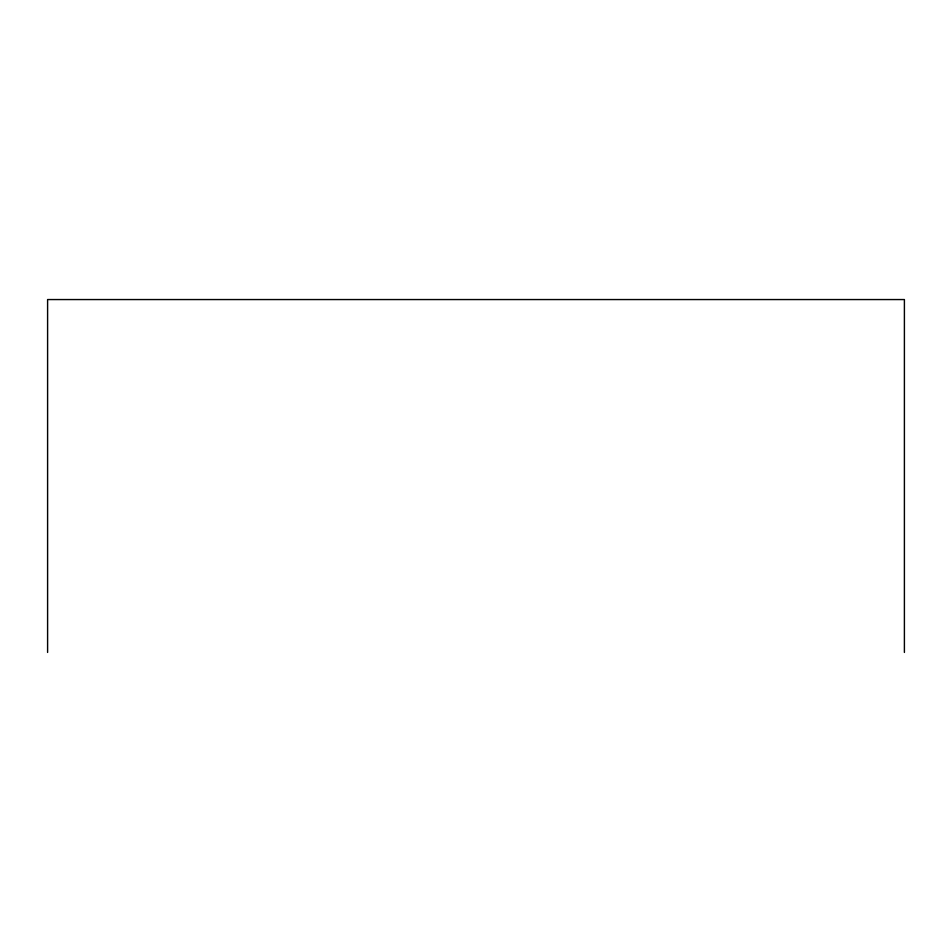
<?xml version="1.0" encoding="UTF-8"?>
<svg xmlns="http://www.w3.org/2000/svg" width="952" height="952" viewBox="0 0 952 952"><rect width="100%" height="100%" fill="white"/><g stroke="black" fill="none" stroke-linecap="round" stroke-linejoin="round"><path stroke-width="1.43" d="M904.4 652.441L904.4 299.559L47.6 299.559L47.6 652.441"/></g></svg>
